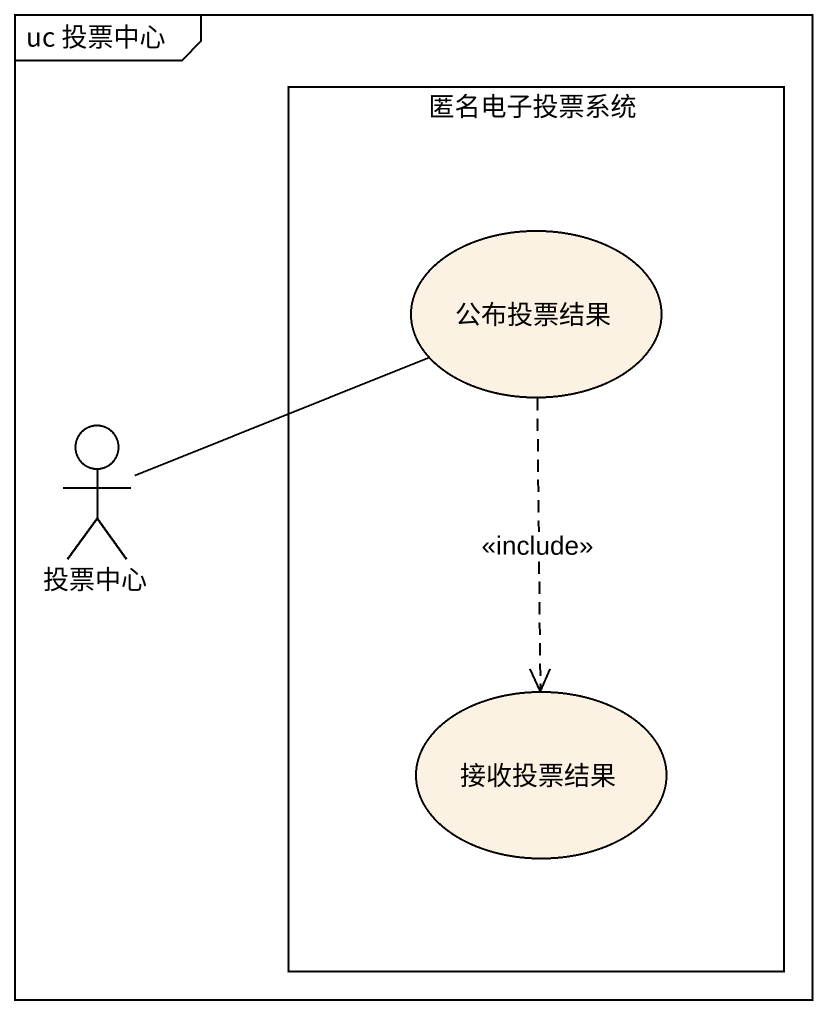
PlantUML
@startuml
mainframe uc 投票中心
rectangle 匿名电子投票系统 {
  usecase 公布投票结果
  usecase 接收投票结果
}
actor 投票中心
公布投票结果 ..> 接收投票结果 : <<include>>
投票中心 -right- 公布投票结果
@enduml
